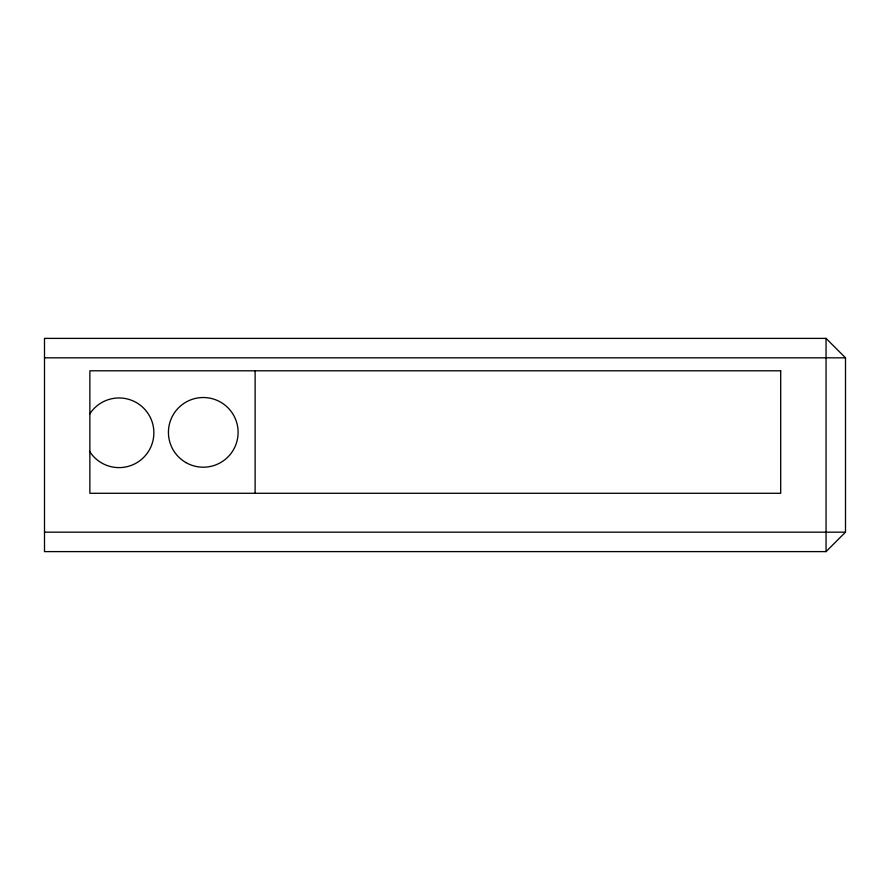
<?xml version="1.0" encoding="UTF-8"?>
<svg xmlns="http://www.w3.org/2000/svg" width="890" height="890" viewBox="0 0 890 890"><rect width="100%" height="100%" fill="white"/><g stroke="black" fill="none" stroke-linecap="round" stroke-linejoin="round"><path stroke-width="1.33" d="M826.053 551.611L845.5 532.164L845.5 357.836L826.053 338.389L44.5 338.389L44.5 551.611L826.053 551.611L826.053 338.389M44.5 357.836L845.5 357.836M44.5 532.164L845.5 532.164M255.119 370.796L255.119 493.282M89.545 414.262A34.832 34.832 0 0 1 141.755 406.385A34.832 34.832 0 0 1 141.755 459.195A34.832 34.832 0 0 1 89.545 451.308M780.697 370.796L89.868 370.796L89.868 493.282L780.697 493.282L780.697 370.796M185.854 462.533A34.832 34.832 0 0 0 238.108 432.362A34.832 34.832 0 0 0 185.854 402.191A34.832 34.832 0 0 0 185.854 462.533"/></g></svg>
